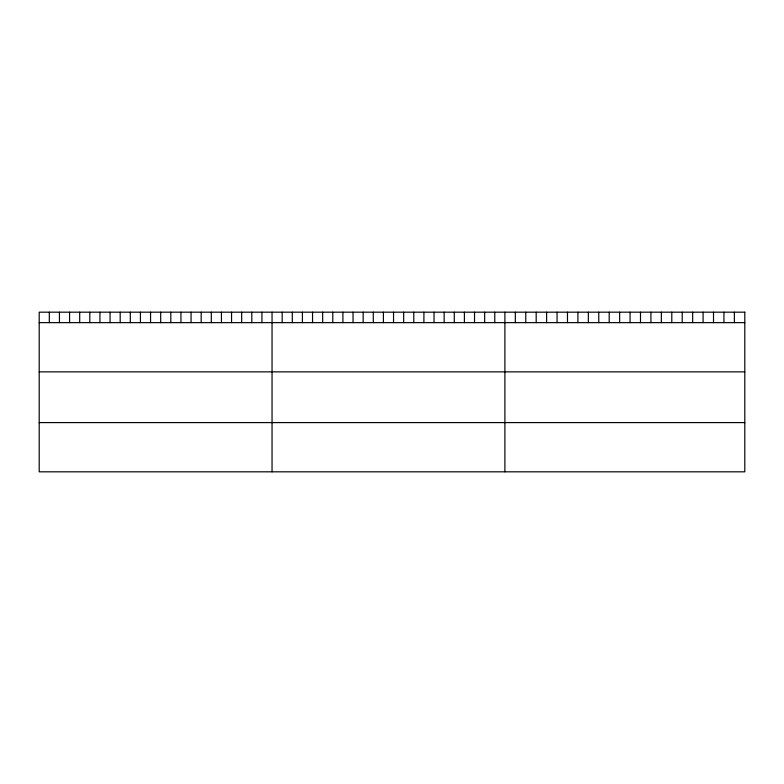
<?xml version="1.0" encoding="UTF-8"?>
<svg xmlns="http://www.w3.org/2000/svg" width="784" height="784" viewBox="0 0 784 784"><rect width="100%" height="100%" fill="white"/><g stroke="black" fill="none" stroke-linecap="round" stroke-linejoin="round"><path stroke-width="1.18" d="M39.2 322.636L744.8 322.636M39.2 371.871L744.8 371.871M39.2 422.596L744.8 422.596M734.373 312.179L734.373 322.636M723.936 312.179L723.936 322.636M713.509 312.179L713.509 322.636M703.081 312.179L703.081 322.636M692.644 312.179L692.644 322.636M682.217 312.179L682.217 322.636M671.79 312.179L671.79 322.636M661.353 312.179L661.353 322.636M650.926 312.179L650.926 322.636M640.499 312.179L640.499 322.636M630.062 312.179L630.062 322.636M619.634 312.179L619.634 322.636M609.197 312.179L609.197 322.636M598.77 312.179L598.77 322.636M588.343 312.179L588.343 322.636M577.906 312.179L577.906 322.636M567.479 312.179L567.479 322.636M557.052 312.179L557.052 322.636M546.615 312.179L546.615 322.636M536.187 312.179L536.187 322.636M525.76 312.179L525.76 322.636M515.323 312.179L515.323 322.636M504.896 312.179L504.896 471.821M494.773 312.179L494.773 322.636M484.649 312.179L484.649 322.636M474.526 312.179L474.526 322.636M464.402 312.179L464.402 322.636M454.279 312.179L454.279 322.636M444.156 312.179L444.156 322.636M434.032 312.179L434.032 322.636M423.909 312.179L423.909 322.636M413.785 312.179L413.785 322.636M403.662 312.179L403.662 322.636M393.539 312.179L393.539 322.636M383.405 312.179L383.405 322.636M373.282 312.179L373.282 322.636M363.159 312.179L363.159 322.636M353.035 312.179L353.035 322.636M342.912 312.179L342.912 322.636M332.788 312.179L332.788 322.636M322.665 312.179L322.665 322.636M312.542 312.179L312.542 322.636M302.418 312.179L302.418 322.636M292.295 312.179L292.295 322.636M282.171 312.179L282.171 322.636M272.048 312.179L272.048 471.821M261.925 312.179L261.925 322.636M251.801 312.179L251.801 322.636M241.678 312.179L241.678 322.636M231.554 312.179L231.554 322.636M221.431 312.179L221.431 322.636M211.308 312.179L211.308 322.636M201.184 312.179L201.184 322.636M191.061 312.179L191.061 322.636M180.937 312.179L180.937 322.636M170.814 312.179L170.814 322.636M160.691 312.179L160.691 322.636M150.557 312.179L150.557 322.636M140.434 312.179L140.434 322.636M130.311 312.179L130.311 322.636M120.187 312.179L120.187 322.636M110.064 312.179L110.064 322.636M99.94 312.179L99.94 322.636M89.817 312.179L89.817 322.636M79.694 312.179L79.694 322.636M69.57 312.179L69.57 322.636M59.447 312.179L59.447 322.636M49.323 312.179L49.323 322.636M744.8 312.179L39.2 312.179L39.2 471.821L744.8 471.821L744.8 312.179"/></g></svg>
